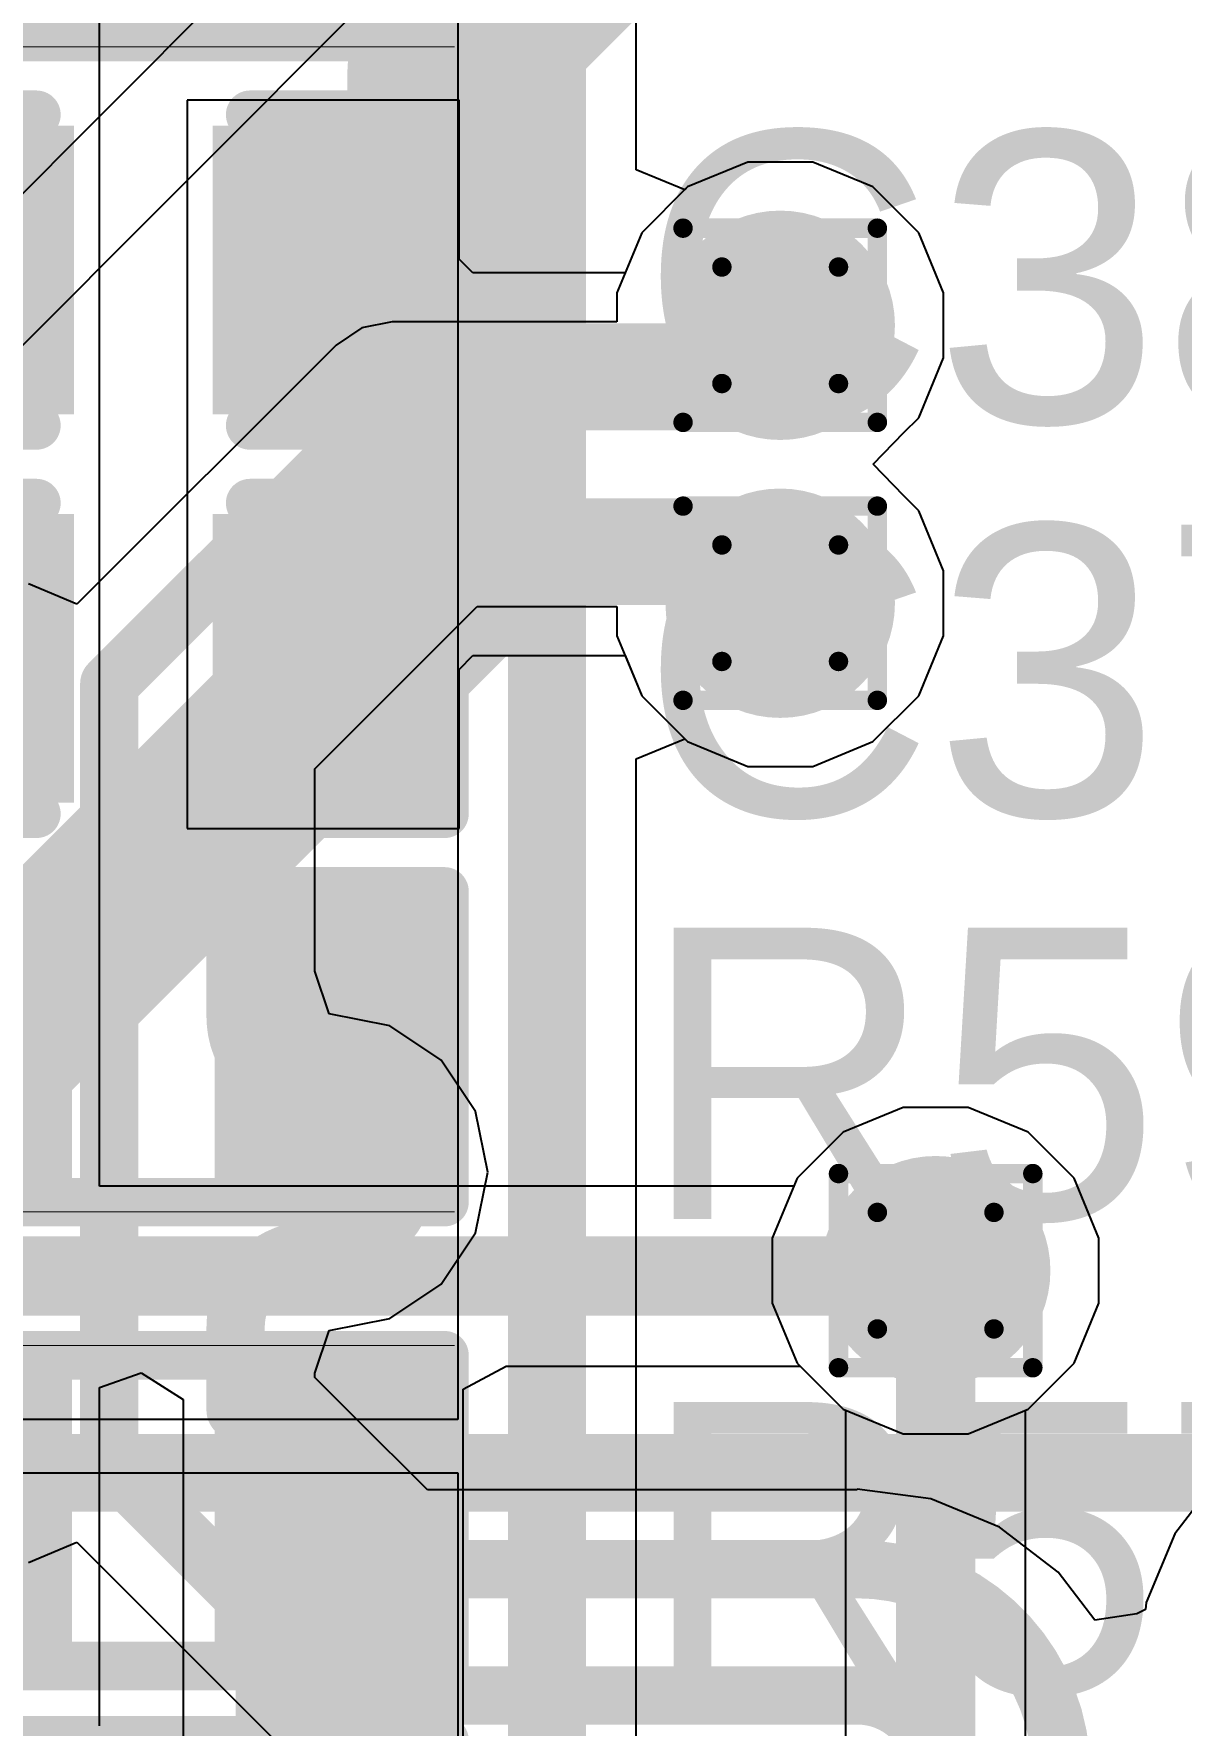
# Model space of a CAD drawing. Header units: inches. Extents: x -6 to 5433, y -4 to 5447.
# Drawn here: x 15.55 to 18.549, y 14.011 to 18.435 of the extents above; entities that cross this region are included whole.
import ezdxf

# ---------------------------------------------------------------- set-up
doc = ezdxf.new("R2010")
doc.units = ezdxf.units.IN
for name, color, linetype in [('Bottom Layer', 5, 'Continuous'), ('Drill Drawing', 1, 'Continuous'), ('Ground', 16, 'Continuous'), ('Power', 76, 'Continuous'), ('Top Layer', 1, 'Continuous'), ('Top Overlay', 2, 'Continuous'), ('Top Paste', 8, 'Continuous'), ('Top Solder', 216, 'Continuous'), ('Via Holes', 16, 'Continuous')]:
    doc.layers.add(name, color=color, linetype=linetype)
doc.styles.add('Arial', font='', dxfattribs={"height": 0.2})
doc.styles.get('Arial').set_extended_font_data('Arial')

# ---------------------------------------------------------------- blocks, each defined once
blk = doc.blocks.new('WQFN_30_EP_2_5_4_5__43')
at = {"layer": 'Top Solder'}
for p in [(-0.8186, 1.9036), (-1.4658, 1.6525)]:
    blk.add_line(p, (-5421.1797, -5430.6074), dxfattribs=at)
blk = doc.blocks.new('R___0402_55')
at = {"layer": 'Top Layer'}
for points in [[(-0.6985, -0.3175), (-0.6985, 0.3175), (-0.2413, 0.3175), (-0.2413, -0.3175)], [(0.2413, -0.3175), (0.2413, 0.3175), (0.6985, 0.3175), (0.6985, -0.3175)]]:
    blk.add_hatch(color=1, dxfattribs=at).paths.add_polyline_path(points)
at = {"layer": 'Top Paste'}
for points in [[(-0.6985, -0.3175), (-0.6985, 0.3175), (-0.2413, 0.3175), (-0.2413, -0.3175)], [(0.2413, -0.3175), (0.2413, 0.3175), (0.6985, 0.3175), (0.6985, -0.3175)]]:
    blk.add_hatch(color=8, dxfattribs=at).paths.add_polyline_path(points)
at = {"layer": 'Top Solder'}
for points in [[(-0.7535, -0.3725), (-0.7535, 0.3725), (-0.1863, 0.3725), (-0.1863, -0.3725)], [(0.1863, -0.3725), (0.1863, 0.3725), (0.7535, 0.3725), (0.7535, -0.3725)]]:
    blk.add_hatch(color=216, dxfattribs=at).paths.add_polyline_path(points)
at = {"layer": 'Top Overlay'}
for points in [[(-0.7874, -0.4064, 0.127, 0.127, 0), (-0.7874, 0.4064, 0.127, 0.127, 0)], [(-0.7874, 0.4064, 0.127, 0.127, 0), (0.7874, 0.4064, 0.127, 0.127, 0)], [(0.7874, -0.4064, 0.127, 0.127, 0), (0.7874, 0.4064, 0.127, 0.127, 0)], [(-0.7874, -0.4064, 0.127, 0.127, 0), (0.7874, -0.4064, 0.127, 0.127, 0)], [(-0.8128, -0.4318, 0.00323, 0.00323, 0), (0.8128, -0.4318, 0.00323, 0.00323, 0)]]:
    blk.add_lwpolyline(points, format="xyseb", dxfattribs=at)
for points in [[(-0.8191, 0.4064, 0.0635, 0.0635, 1), (-0.7556, 0.4064, 0.0635, 0.0635, 1)], [(-0.8191, 0.4064, 0.0635, 0.0635, 1), (-0.7556, 0.4064, 0.0635, 0.0635, 1)], [(0.7556, 0.4064, 0.0635, 0.0635, 1), (0.8191, 0.4064, 0.0635, 0.0635, 1)], [(0.7556, 0.4064, 0.0635, 0.0635, 1), (0.8191, 0.4064, 0.0635, 0.0635, 1)], [(-0.8191, -0.4064, 0.0635, 0.0635, 1), (-0.7556, -0.4064, 0.0635, 0.0635, 1)], [(-0.8191, -0.4064, 0.0635, 0.0635, 1), (-0.7556, -0.4064, 0.0635, 0.0635, 1)], [(0.7556, -0.4064, 0.0635, 0.0635, 1), (0.8191, -0.4064, 0.0635, 0.0635, 1)], [(0.7556, -0.4064, 0.0635, 0.0635, 1), (0.8191, -0.4064, 0.0635, 0.0635, 1)], [(-0.8136, -0.4318, 0.00161, 0.00161, 1), (-0.812, -0.4318, 0.00161, 0.00161, 1)], [(0.812, -0.4318, 0.00161, 0.00161, 1), (0.8136, -0.4318, 0.00161, 0.00161, 1)]]:
    blk.add_lwpolyline(points, format="xyseb", close=True, dxfattribs=at)
blk = doc.blocks.new('R___0402_66')
at = {"layer": 'Top Layer'}
for points in [[(-0.6985, -0.3175), (-0.6985, 0.3175), (-0.2413, 0.3175), (-0.2413, -0.3175)], [(0.2413, -0.3175), (0.2413, 0.3175), (0.6985, 0.3175), (0.6985, -0.3175)]]:
    blk.add_hatch(color=1, dxfattribs=at).paths.add_polyline_path(points)
at = {"layer": 'Top Paste'}
for points in [[(-0.6985, -0.3175), (-0.6985, 0.3175), (-0.2413, 0.3175), (-0.2413, -0.3175)], [(0.2413, -0.3175), (0.2413, 0.3175), (0.6985, 0.3175), (0.6985, -0.3175)]]:
    blk.add_hatch(color=8, dxfattribs=at).paths.add_polyline_path(points)
at = {"layer": 'Top Solder'}
for points in [[(-0.7535, -0.3725), (-0.7535, 0.3725), (-0.1863, 0.3725), (-0.1863, -0.3725)], [(0.1863, -0.3725), (0.1863, 0.3725), (0.7535, 0.3725), (0.7535, -0.3725)]]:
    blk.add_hatch(color=216, dxfattribs=at).paths.add_polyline_path(points)
at = {"layer": 'Top Overlay'}
for points in [[(-0.7874, -0.4064, 0.127, 0.127, 0), (-0.7874, 0.4064, 0.127, 0.127, 0)], [(-0.7874, 0.4064, 0.127, 0.127, 0), (0.7874, 0.4064, 0.127, 0.127, 0)], [(0.7874, -0.4064, 0.127, 0.127, 0), (0.7874, 0.4064, 0.127, 0.127, 0)], [(-0.7874, -0.4064, 0.127, 0.127, 0), (0.7874, -0.4064, 0.127, 0.127, 0)], [(-0.8128, -0.4318, 0.00323, 0.00323, 0), (0.8128, -0.4318, 0.00323, 0.00323, 0)]]:
    blk.add_lwpolyline(points, format="xyseb", dxfattribs=at)
for points in [[(-0.8191, 0.4064, 0.0635, 0.0635, 1), (-0.7556, 0.4064, 0.0635, 0.0635, 1)], [(-0.8191, 0.4064, 0.0635, 0.0635, 1), (-0.7556, 0.4064, 0.0635, 0.0635, 1)], [(0.7556, 0.4064, 0.0635, 0.0635, 1), (0.8191, 0.4064, 0.0635, 0.0635, 1)], [(0.7556, 0.4064, 0.0635, 0.0635, 1), (0.8191, 0.4064, 0.0635, 0.0635, 1)], [(-0.8191, -0.4064, 0.0635, 0.0635, 1), (-0.7556, -0.4064, 0.0635, 0.0635, 1)], [(-0.8191, -0.4064, 0.0635, 0.0635, 1), (-0.7556, -0.4064, 0.0635, 0.0635, 1)], [(0.7556, -0.4064, 0.0635, 0.0635, 1), (0.8191, -0.4064, 0.0635, 0.0635, 1)], [(0.7556, -0.4064, 0.0635, 0.0635, 1), (0.8191, -0.4064, 0.0635, 0.0635, 1)], [(-0.8136, -0.4318, 0.00161, 0.00161, 1), (-0.812, -0.4318, 0.00161, 0.00161, 1)], [(0.812, -0.4318, 0.00161, 0.00161, 1), (0.8136, -0.4318, 0.00161, 0.00161, 1)]]:
    blk.add_lwpolyline(points, format="xyseb", close=True, dxfattribs=at)
blk = doc.blocks.new('R___0402_67')
at = {"layer": 'Top Layer'}
for points in [[(-0.6985, -0.3175), (-0.6985, 0.3175), (-0.2413, 0.3175), (-0.2413, -0.3175)], [(0.2413, -0.3175), (0.2413, 0.3175), (0.6985, 0.3175), (0.6985, -0.3175)]]:
    blk.add_hatch(color=1, dxfattribs=at).paths.add_polyline_path(points)
at = {"layer": 'Top Paste'}
for points in [[(-0.6985, -0.3175), (-0.6985, 0.3175), (-0.2413, 0.3175), (-0.2413, -0.3175)], [(0.2413, -0.3175), (0.2413, 0.3175), (0.6985, 0.3175), (0.6985, -0.3175)]]:
    blk.add_hatch(color=8, dxfattribs=at).paths.add_polyline_path(points)
at = {"layer": 'Top Solder'}
for points in [[(-0.7535, -0.3725), (-0.7535, 0.3725), (-0.1863, 0.3725), (-0.1863, -0.3725)], [(0.1863, -0.3725), (0.1863, 0.3725), (0.7535, 0.3725), (0.7535, -0.3725)]]:
    blk.add_hatch(color=216, dxfattribs=at).paths.add_polyline_path(points)
at = {"layer": 'Top Overlay'}
for points in [[(-0.7874, 0.4064, 0.127, 0.127, 0), (-0.7874, -0.4064, 0.127, 0.127, 0)], [(0.7874, 0.4064, 0.127, 0.127, 0), (-0.7874, 0.4064, 0.127, 0.127, 0)], [(0.7874, 0.4064, 0.127, 0.127, 0), (0.7874, -0.4064, 0.127, 0.127, 0)], [(0.7874, -0.4064, 0.127, 0.127, 0), (-0.7874, -0.4064, 0.127, 0.127, 0)], [(0.8128, -0.4318, 0.00323, 0.00323, 0), (-0.8128, -0.4318, 0.00323, 0.00323, 0)]]:
    blk.add_lwpolyline(points, format="xyseb", dxfattribs=at)
for points in [[(-0.8191, 0.4064, 0.0635, 0.0635, 1), (-0.7556, 0.4064, 0.0635, 0.0635, 1)], [(-0.8191, 0.4064, 0.0635, 0.0635, 1), (-0.7556, 0.4064, 0.0635, 0.0635, 1)], [(0.7556, 0.4064, 0.0635, 0.0635, 1), (0.8191, 0.4064, 0.0635, 0.0635, 1)], [(0.7556, 0.4064, 0.0635, 0.0635, 1), (0.8191, 0.4064, 0.0635, 0.0635, 1)], [(-0.8191, -0.4064, 0.0635, 0.0635, 1), (-0.7556, -0.4064, 0.0635, 0.0635, 1)], [(-0.8191, -0.4064, 0.0635, 0.0635, 1), (-0.7556, -0.4064, 0.0635, 0.0635, 1)], [(0.7556, -0.4064, 0.0635, 0.0635, 1), (0.8191, -0.4064, 0.0635, 0.0635, 1)], [(0.7556, -0.4064, 0.0635, 0.0635, 1), (0.8191, -0.4064, 0.0635, 0.0635, 1)], [(-0.8136, -0.4318, 0.00161, 0.00161, 1), (-0.812, -0.4318, 0.00161, 0.00161, 1)], [(0.812, -0.4318, 0.00161, 0.00161, 1), (0.8136, -0.4318, 0.00161, 0.00161, 1)]]:
    blk.add_lwpolyline(points, format="xyseb", close=True, dxfattribs=at)
blk = doc.blocks.new('R___0402_84')
at = {"layer": 'Top Layer'}
for points in [[(-0.6985, -0.3175), (-0.6985, 0.3175), (-0.2413, 0.3175), (-0.2413, -0.3175)], [(0.2413, -0.3175), (0.2413, 0.3175), (0.6985, 0.3175), (0.6985, -0.3175)]]:
    blk.add_hatch(color=1, dxfattribs=at).paths.add_polyline_path(points)
at = {"layer": 'Top Paste'}
for points in [[(-0.6985, -0.3175), (-0.6985, 0.3175), (-0.2413, 0.3175), (-0.2413, -0.3175)], [(0.2413, -0.3175), (0.2413, 0.3175), (0.6985, 0.3175), (0.6985, -0.3175)]]:
    blk.add_hatch(color=8, dxfattribs=at).paths.add_polyline_path(points)
at = {"layer": 'Top Solder'}
for points in [[(-0.7535, -0.3725), (-0.7535, 0.3725), (-0.1863, 0.3725), (-0.1863, -0.3725)], [(0.1863, -0.3725), (0.1863, 0.3725), (0.7535, 0.3725), (0.7535, -0.3725)]]:
    blk.add_hatch(color=216, dxfattribs=at).paths.add_polyline_path(points)
at = {"layer": 'Top Overlay'}
for points in [[(-0.7874, -0.4064, 0.127, 0.127, 0), (-0.7874, 0.4064, 0.127, 0.127, 0)], [(-0.7874, 0.4064, 0.127, 0.127, 0), (0.7874, 0.4064, 0.127, 0.127, 0)], [(0.7874, -0.4064, 0.127, 0.127, 0), (0.7874, 0.4064, 0.127, 0.127, 0)], [(-0.7874, -0.4064, 0.127, 0.127, 0), (0.7874, -0.4064, 0.127, 0.127, 0)], [(-0.8128, -0.4318, 0.00323, 0.00323, 0), (0.8128, -0.4318, 0.00323, 0.00323, 0)]]:
    blk.add_lwpolyline(points, format="xyseb", dxfattribs=at)
for points in [[(-0.8191, 0.4064, 0.0635, 0.0635, 1), (-0.7556, 0.4064, 0.0635, 0.0635, 1)], [(-0.8191, 0.4064, 0.0635, 0.0635, 1), (-0.7556, 0.4064, 0.0635, 0.0635, 1)], [(0.7556, 0.4064, 0.0635, 0.0635, 1), (0.8191, 0.4064, 0.0635, 0.0635, 1)], [(0.7556, 0.4064, 0.0635, 0.0635, 1), (0.8191, 0.4064, 0.0635, 0.0635, 1)], [(-0.8191, -0.4064, 0.0635, 0.0635, 1), (-0.7556, -0.4064, 0.0635, 0.0635, 1)], [(-0.8191, -0.4064, 0.0635, 0.0635, 1), (-0.7556, -0.4064, 0.0635, 0.0635, 1)], [(0.7556, -0.4064, 0.0635, 0.0635, 1), (0.8191, -0.4064, 0.0635, 0.0635, 1)], [(0.7556, -0.4064, 0.0635, 0.0635, 1), (0.8191, -0.4064, 0.0635, 0.0635, 1)], [(-0.8136, -0.4318, 0.00161, 0.00161, 1), (-0.812, -0.4318, 0.00161, 0.00161, 1)], [(0.812, -0.4318, 0.00161, 0.00161, 1), (0.8136, -0.4318, 0.00161, 0.00161, 1)]]:
    blk.add_lwpolyline(points, format="xyseb", close=True, dxfattribs=at)
blk = doc.blocks.new('C___0402_193')
at = {"layer": 'Top Layer'}
for points in [[(-0.6985, -0.3175), (-0.6985, 0.3175), (-0.2413, 0.3175), (-0.2413, -0.3175)], [(0.2413, -0.3175), (0.2413, 0.3175), (0.6985, 0.3175), (0.6985, -0.3175)]]:
    blk.add_hatch(color=1, dxfattribs=at).paths.add_polyline_path(points)
at = {"layer": 'Top Paste'}
for points in [[(-0.6985, -0.3175), (-0.6985, 0.3175), (-0.2413, 0.3175), (-0.2413, -0.3175)], [(0.2413, -0.3175), (0.2413, 0.3175), (0.6985, 0.3175), (0.6985, -0.3175)]]:
    blk.add_hatch(color=8, dxfattribs=at).paths.add_polyline_path(points)
at = {"layer": 'Top Solder'}
for points in [[(-0.7585, -0.3775), (-0.7585, 0.3775), (-0.1813, 0.3775), (-0.1813, -0.3775)], [(0.1813, -0.3775), (0.1813, 0.3775), (0.7585, 0.3775), (0.7585, -0.3775)]]:
    blk.add_hatch(color=216, dxfattribs=at).paths.add_polyline_path(points)
at = {"layer": 'Top Overlay'}
for points in [[(-0.2794, 0.4064, 0.127, 0.127, 0), (-0.7874, 0.4064, 0.127, 0.127, 0)], [(-0.7874, 0.4064, 0.127, 0.127, 0), (-0.7874, -0.4064, 0.127, 0.127, 0)], [(0.7874, 0.4064, 0.127, 0.127, 0), (0.2794, 0.4064, 0.127, 0.127, 0)], [(0.7874, 0.4064, 0.127, 0.127, 0), (0.7874, -0.4064, 0.127, 0.127, 0)], [(-0.2794, -0.4064, 0.127, 0.127, 0), (-0.7874, -0.4064, 0.127, 0.127, 0)], [(0.7874, -0.4064, 0.127, 0.127, 0), (0.2794, -0.4064, 0.127, 0.127, 0)]]:
    blk.add_lwpolyline(points, format="xyseb", dxfattribs=at)
for points in [[(-0.8191, 0.4064, 0.0635, 0.0635, 1), (-0.7556, 0.4064, 0.0635, 0.0635, 1)], [(-0.8191, 0.4064, 0.0635, 0.0635, 1), (-0.7556, 0.4064, 0.0635, 0.0635, 1)], [(-0.3111, 0.4064, 0.0635, 0.0635, 1), (-0.2477, 0.4064, 0.0635, 0.0635, 1)], [(0.2477, 0.4064, 0.0635, 0.0635, 1), (0.3111, 0.4064, 0.0635, 0.0635, 1)], [(0.7556, 0.4064, 0.0635, 0.0635, 1), (0.8191, 0.4064, 0.0635, 0.0635, 1)], [(0.7556, 0.4064, 0.0635, 0.0635, 1), (0.8191, 0.4064, 0.0635, 0.0635, 1)], [(-0.8191, -0.4064, 0.0635, 0.0635, 1), (-0.7556, -0.4064, 0.0635, 0.0635, 1)], [(-0.8191, -0.4064, 0.0635, 0.0635, 1), (-0.7556, -0.4064, 0.0635, 0.0635, 1)], [(-0.3111, -0.4064, 0.0635, 0.0635, 1), (-0.2477, -0.4064, 0.0635, 0.0635, 1)], [(0.2477, -0.4064, 0.0635, 0.0635, 1), (0.3111, -0.4064, 0.0635, 0.0635, 1)], [(0.7556, -0.4064, 0.0635, 0.0635, 1), (0.8191, -0.4064, 0.0635, 0.0635, 1)], [(0.7556, -0.4064, 0.0635, 0.0635, 1), (0.8191, -0.4064, 0.0635, 0.0635, 1)]]:
    blk.add_lwpolyline(points, format="xyseb", close=True, dxfattribs=at)
blk = doc.blocks.new('C___0402_194')
at = {"layer": 'Top Layer'}
for points in [[(-0.6985, -0.3175), (-0.6985, 0.3175), (-0.2413, 0.3175), (-0.2413, -0.3175)], [(0.2413, -0.3175), (0.2413, 0.3175), (0.6985, 0.3175), (0.6985, -0.3175)]]:
    blk.add_hatch(color=1, dxfattribs=at).paths.add_polyline_path(points)
at = {"layer": 'Top Paste'}
for points in [[(-0.6985, -0.3175), (-0.6985, 0.3175), (-0.2413, 0.3175), (-0.2413, -0.3175)], [(0.2413, -0.3175), (0.2413, 0.3175), (0.6985, 0.3175), (0.6985, -0.3175)]]:
    blk.add_hatch(color=8, dxfattribs=at).paths.add_polyline_path(points)
at = {"layer": 'Top Solder'}
for points in [[(-0.7585, -0.3775), (-0.7585, 0.3775), (-0.1813, 0.3775), (-0.1813, -0.3775)], [(0.1813, -0.3775), (0.1813, 0.3775), (0.7585, 0.3775), (0.7585, -0.3775)]]:
    blk.add_hatch(color=216, dxfattribs=at).paths.add_polyline_path(points)
at = {"layer": 'Top Overlay'}
for points in [[(-0.7874, 0.4064, 0.127, 0.127, 0), (-0.7874, -0.4064, 0.127, 0.127, 0)], [(-0.2794, 0.4064, 0.127, 0.127, 0), (-0.7874, 0.4064, 0.127, 0.127, 0)], [(0.7874, 0.4064, 0.127, 0.127, 0), (0.2794, 0.4064, 0.127, 0.127, 0)], [(0.7874, 0.4064, 0.127, 0.127, 0), (0.7874, -0.4064, 0.127, 0.127, 0)], [(-0.2794, -0.4064, 0.127, 0.127, 0), (-0.7874, -0.4064, 0.127, 0.127, 0)], [(0.7874, -0.4064, 0.127, 0.127, 0), (0.2794, -0.4064, 0.127, 0.127, 0)]]:
    blk.add_lwpolyline(points, format="xyseb", dxfattribs=at)
for points in [[(-0.8191, 0.4064, 0.0635, 0.0635, 1), (-0.7556, 0.4064, 0.0635, 0.0635, 1)], [(-0.8191, 0.4064, 0.0635, 0.0635, 1), (-0.7556, 0.4064, 0.0635, 0.0635, 1)], [(-0.3111, 0.4064, 0.0635, 0.0635, 1), (-0.2477, 0.4064, 0.0635, 0.0635, 1)], [(0.2477, 0.4064, 0.0635, 0.0635, 1), (0.3111, 0.4064, 0.0635, 0.0635, 1)], [(0.7556, 0.4064, 0.0635, 0.0635, 1), (0.8191, 0.4064, 0.0635, 0.0635, 1)], [(0.7556, 0.4064, 0.0635, 0.0635, 1), (0.8191, 0.4064, 0.0635, 0.0635, 1)], [(-0.8191, -0.4064, 0.0635, 0.0635, 1), (-0.7556, -0.4064, 0.0635, 0.0635, 1)], [(-0.8191, -0.4064, 0.0635, 0.0635, 1), (-0.7556, -0.4064, 0.0635, 0.0635, 1)], [(-0.3111, -0.4064, 0.0635, 0.0635, 1), (-0.2477, -0.4064, 0.0635, 0.0635, 1)], [(0.2477, -0.4064, 0.0635, 0.0635, 1), (0.3111, -0.4064, 0.0635, 0.0635, 1)], [(0.7556, -0.4064, 0.0635, 0.0635, 1), (0.8191, -0.4064, 0.0635, 0.0635, 1)], [(0.7556, -0.4064, 0.0635, 0.0635, 1), (0.8191, -0.4064, 0.0635, 0.0635, 1)]]:
    blk.add_lwpolyline(points, format="xyseb", close=True, dxfattribs=at)

msp = doc.modelspace()

# ---------------------------------------------------------------- hatches: boundary and pattern name
at = {"layer": 'Bottom Layer'}
h = msp.add_hatch(color=5, dxfattribs=at)
edge = h.paths.add_edge_path()
edge.add_arc((17.5006, 17.6729), 0.3, 0, 360)
h = msp.add_hatch(color=5, dxfattribs=at)
edge = h.paths.add_edge_path()
edge.add_arc((17.5006, 16.9459), 0.3, 0, 360)
h = msp.add_hatch(color=5, dxfattribs=at)
edge = h.paths.add_edge_path()
edge.add_arc((17.907, 15.2), 0.3, 0, 360)
at = {"layer": 'Ground'}
h = msp.add_hatch(color=16, dxfattribs=at)
edge = h.paths.add_edge_path()
edge.add_arc((17.5006, 17.6729), 0.3, 0, 360)
h = msp.add_hatch(color=16, dxfattribs=at)
edge = h.paths.add_edge_path()
edge.add_arc((17.5006, 16.9459), 0.3, 0, 360)
h = msp.add_hatch(color=16, dxfattribs=at)
edge = h.paths.add_edge_path()
edge.add_arc((17.907, 15.2), 0.3, 0, 360)
at = {"layer": 'Power'}
h = msp.add_hatch(color=76, dxfattribs=at)
edge = h.paths.add_edge_path()
edge.add_arc((17.5006, 17.6729), 0.3, 0, 360)
h = msp.add_hatch(color=76, dxfattribs=at)
edge = h.paths.add_edge_path()
edge.add_arc((17.5006, 16.9459), 0.3, 0, 360)
h = msp.add_hatch(color=76, dxfattribs=at)
edge = h.paths.add_edge_path()
edge.add_arc((17.907, 15.2), 0.3, 0, 360)
at = {"layer": 'Top Layer'}
h = msp.add_hatch(color=1, dxfattribs=at)
edge = h.paths.add_edge_path()
edge.add_arc((17.5006, 17.6729), 0.3, 0, 360)
h = msp.add_hatch(color=1, dxfattribs=at)
edge = h.paths.add_edge_path()
edge.add_arc((17.5006, 16.9459), 0.3, 0, 360)
h = msp.add_hatch(color=1, dxfattribs=at)
edge = h.paths.add_edge_path()
edge.add_arc((17.907, 15.2), 0.3, 0, 360)
msp.add_hatch(color=1, dxfattribs=at).paths.add_polyline_path([(16.0769, 11.62), (16.5341, 11.62), (16.5341, 14.8899), (16.0769, 14.8899)])
at = {"layer": 'Via Holes'}
h = msp.add_hatch(color=7, dxfattribs=at)
edge = h.paths.add_edge_path()
edge.add_arc((17.5006, 17.6729), 0.15, 0, 360)
h = msp.add_hatch(color=7, dxfattribs=at)
edge = h.paths.add_edge_path()
edge.add_arc((17.5006, 16.9459), 0.15, 0, 360)
h = msp.add_hatch(color=7, dxfattribs=at)
edge = h.paths.add_edge_path()
edge.add_arc((17.907, 15.2), 0.15, 0, 360)

# ---------------------------------------------------------------- linework, layer by layer
at = {"layer": 'Bottom Layer'}
for points in [[(16.623, 18.3329, 0.508, 0.508, 0), (17.907, 19.6169, 0.508, 0.508, 0)], [(16.623, 17.0053, 0.508, 0.508, 0), (16.623, 18.3329, 0.508, 0.508, 0)], [(15.3769, 15.7592, 0.508, 0.508, 0), (16.623, 17.0053, 0.508, 0.508, 0)], [(14.1862, 15.7592, 0.508, 0.508, 0), (15.3769, 15.7592, 0.508, 0.508, 0)], [(11.8867, 14.6714, 0.2032, 0.2032, 0), (29.0949, 14.6714, 0.2032, 0.2032, 0)]]:
    msp.add_lwpolyline(points, format="xyseb", dxfattribs=at)
for points in [[(16.496, 18.3329, 0.254, 0.254, 1), (16.75, 18.3329, 0.254, 0.254, 1)], [(16.496, 18.3329, 0.254, 0.254, 1), (16.75, 18.3329, 0.254, 0.254, 1)], [(16.496, 17.0053, 0.254, 0.254, 1), (16.75, 17.0053, 0.254, 0.254, 1)], [(16.496, 17.0053, 0.254, 0.254, 1), (16.75, 17.0053, 0.254, 0.254, 1)], [(15.2499, 15.7592, 0.254, 0.254, 1), (15.5039, 15.7592, 0.254, 0.254, 1)], [(15.2499, 15.7592, 0.254, 0.254, 1), (15.5039, 15.7592, 0.254, 0.254, 1)]]:
    msp.add_lwpolyline(points, format="xyseb", close=True, dxfattribs=at)
at = {"layer": 'Drill Drawing'}
for points in [[(17.2466, 17.9269, 0.0508, 0.0508, 0), (17.7546, 17.9269, 0.0508, 0.0508, 0)], [(17.2466, 17.4189, 0.0508, 0.0508, 0), (17.2466, 17.9269, 0.0508, 0.0508, 0)], [(17.7546, 17.4189, 0.0508, 0.0508, 0), (17.7546, 17.9269, 0.0508, 0.0508, 0)], [(17.3482, 17.8253, 0.0508, 0.0508, 0), (17.653, 17.8253, 0.0508, 0.0508, 0)], [(17.3482, 17.5205, 0.0508, 0.0508, 0), (17.3482, 17.8253, 0.0508, 0.0508, 0)], [(17.653, 17.5205, 0.0508, 0.0508, 0), (17.653, 17.8253, 0.0508, 0.0508, 0)], [(17.3482, 17.5205, 0.0508, 0.0508, 0), (17.653, 17.5205, 0.0508, 0.0508, 0)], [(17.2466, 17.4189, 0.0508, 0.0508, 0), (17.7546, 17.4189, 0.0508, 0.0508, 0)], [(17.2466, 17.1999, 0.0508, 0.0508, 0), (17.7546, 17.1999, 0.0508, 0.0508, 0)], [(17.2466, 16.6919, 0.0508, 0.0508, 0), (17.2466, 17.1999, 0.0508, 0.0508, 0)], [(17.7546, 16.6919, 0.0508, 0.0508, 0), (17.7546, 17.1999, 0.0508, 0.0508, 0)], [(17.3482, 17.0983, 0.0508, 0.0508, 0), (17.653, 17.0983, 0.0508, 0.0508, 0)], [(17.3482, 16.7935, 0.0508, 0.0508, 0), (17.3482, 17.0983, 0.0508, 0.0508, 0)], [(17.653, 16.7935, 0.0508, 0.0508, 0), (17.653, 17.0983, 0.0508, 0.0508, 0)], [(17.3482, 16.7935, 0.0508, 0.0508, 0), (17.653, 16.7935, 0.0508, 0.0508, 0)], [(17.2466, 16.6919, 0.0508, 0.0508, 0), (17.7546, 16.6919, 0.0508, 0.0508, 0)], [(17.653, 15.454, 0.0508, 0.0508, 0), (18.161, 15.454, 0.0508, 0.0508, 0)], [(17.653, 14.946, 0.0508, 0.0508, 0), (17.653, 15.454, 0.0508, 0.0508, 0)], [(18.161, 14.946, 0.0508, 0.0508, 0), (18.161, 15.454, 0.0508, 0.0508, 0)], [(17.7546, 15.3524, 0.0508, 0.0508, 0), (18.0594, 15.3524, 0.0508, 0.0508, 0)], [(17.7546, 15.0476, 0.0508, 0.0508, 0), (17.7546, 15.3524, 0.0508, 0.0508, 0)], [(18.0594, 15.0476, 0.0508, 0.0508, 0), (18.0594, 15.3524, 0.0508, 0.0508, 0)], [(17.7546, 15.0476, 0.0508, 0.0508, 0), (18.0594, 15.0476, 0.0508, 0.0508, 0)], [(17.653, 14.946, 0.0508, 0.0508, 0), (18.161, 14.946, 0.0508, 0.0508, 0)]]:
    msp.add_lwpolyline(points, format="xyseb", dxfattribs=at)
for points in [[(17.2339, 17.9269, 0.0254, 0.0254, 1), (17.2593, 17.9269, 0.0254, 0.0254, 1)], [(17.2339, 17.9269, 0.0254, 0.0254, 1), (17.2593, 17.9269, 0.0254, 0.0254, 1)], [(17.7419, 17.9269, 0.0254, 0.0254, 1), (17.7673, 17.9269, 0.0254, 0.0254, 1)], [(17.7419, 17.9269, 0.0254, 0.0254, 1), (17.7673, 17.9269, 0.0254, 0.0254, 1)], [(17.3355, 17.8253, 0.0254, 0.0254, 1), (17.3609, 17.8253, 0.0254, 0.0254, 1)], [(17.3355, 17.8253, 0.0254, 0.0254, 1), (17.3609, 17.8253, 0.0254, 0.0254, 1)], [(17.6403, 17.8253, 0.0254, 0.0254, 1), (17.6657, 17.8253, 0.0254, 0.0254, 1)], [(17.6403, 17.8253, 0.0254, 0.0254, 1), (17.6657, 17.8253, 0.0254, 0.0254, 1)], [(17.3355, 17.5205, 0.0254, 0.0254, 1), (17.3609, 17.5205, 0.0254, 0.0254, 1)], [(17.3355, 17.5205, 0.0254, 0.0254, 1), (17.3609, 17.5205, 0.0254, 0.0254, 1)], [(17.6403, 17.5205, 0.0254, 0.0254, 1), (17.6657, 17.5205, 0.0254, 0.0254, 1)], [(17.6403, 17.5205, 0.0254, 0.0254, 1), (17.6657, 17.5205, 0.0254, 0.0254, 1)], [(17.2339, 17.4189, 0.0254, 0.0254, 1), (17.2593, 17.4189, 0.0254, 0.0254, 1)], [(17.2339, 17.4189, 0.0254, 0.0254, 1), (17.2593, 17.4189, 0.0254, 0.0254, 1)], [(17.7419, 17.4189, 0.0254, 0.0254, 1), (17.7673, 17.4189, 0.0254, 0.0254, 1)], [(17.7419, 17.4189, 0.0254, 0.0254, 1), (17.7673, 17.4189, 0.0254, 0.0254, 1)], [(17.2339, 17.1999, 0.0254, 0.0254, 1), (17.2593, 17.1999, 0.0254, 0.0254, 1)], [(17.2339, 17.1999, 0.0254, 0.0254, 1), (17.2593, 17.1999, 0.0254, 0.0254, 1)], [(17.7419, 17.1999, 0.0254, 0.0254, 1), (17.7673, 17.1999, 0.0254, 0.0254, 1)], [(17.7419, 17.1999, 0.0254, 0.0254, 1), (17.7673, 17.1999, 0.0254, 0.0254, 1)], [(17.3355, 17.0983, 0.0254, 0.0254, 1), (17.3609, 17.0983, 0.0254, 0.0254, 1)], [(17.3355, 17.0983, 0.0254, 0.0254, 1), (17.3609, 17.0983, 0.0254, 0.0254, 1)], [(17.6403, 17.0983, 0.0254, 0.0254, 1), (17.6657, 17.0983, 0.0254, 0.0254, 1)], [(17.6403, 17.0983, 0.0254, 0.0254, 1), (17.6657, 17.0983, 0.0254, 0.0254, 1)], [(17.3355, 16.7935, 0.0254, 0.0254, 1), (17.3609, 16.7935, 0.0254, 0.0254, 1)], [(17.3355, 16.7935, 0.0254, 0.0254, 1), (17.3609, 16.7935, 0.0254, 0.0254, 1)], [(17.6403, 16.7935, 0.0254, 0.0254, 1), (17.6657, 16.7935, 0.0254, 0.0254, 1)], [(17.6403, 16.7935, 0.0254, 0.0254, 1), (17.6657, 16.7935, 0.0254, 0.0254, 1)], [(17.2339, 16.6919, 0.0254, 0.0254, 1), (17.2593, 16.6919, 0.0254, 0.0254, 1)], [(17.2339, 16.6919, 0.0254, 0.0254, 1), (17.2593, 16.6919, 0.0254, 0.0254, 1)], [(17.7419, 16.6919, 0.0254, 0.0254, 1), (17.7673, 16.6919, 0.0254, 0.0254, 1)], [(17.7419, 16.6919, 0.0254, 0.0254, 1), (17.7673, 16.6919, 0.0254, 0.0254, 1)], [(17.6403, 15.454, 0.0254, 0.0254, 1), (17.6657, 15.454, 0.0254, 0.0254, 1)], [(17.6403, 15.454, 0.0254, 0.0254, 1), (17.6657, 15.454, 0.0254, 0.0254, 1)], [(18.1483, 15.454, 0.0254, 0.0254, 1), (18.1737, 15.454, 0.0254, 0.0254, 1)], [(18.1483, 15.454, 0.0254, 0.0254, 1), (18.1737, 15.454, 0.0254, 0.0254, 1)], [(17.7419, 15.3524, 0.0254, 0.0254, 1), (17.7673, 15.3524, 0.0254, 0.0254, 1)], [(17.7419, 15.3524, 0.0254, 0.0254, 1), (17.7673, 15.3524, 0.0254, 0.0254, 1)], [(18.0467, 15.3524, 0.0254, 0.0254, 1), (18.0721, 15.3524, 0.0254, 0.0254, 1)], [(18.0467, 15.3524, 0.0254, 0.0254, 1), (18.0721, 15.3524, 0.0254, 0.0254, 1)], [(17.7419, 15.0476, 0.0254, 0.0254, 1), (17.7673, 15.0476, 0.0254, 0.0254, 1)], [(17.7419, 15.0476, 0.0254, 0.0254, 1), (17.7673, 15.0476, 0.0254, 0.0254, 1)], [(18.0467, 15.0476, 0.0254, 0.0254, 1), (18.0721, 15.0476, 0.0254, 0.0254, 1)], [(18.0467, 15.0476, 0.0254, 0.0254, 1), (18.0721, 15.0476, 0.0254, 0.0254, 1)], [(17.6403, 14.946, 0.0254, 0.0254, 1), (17.6657, 14.946, 0.0254, 0.0254, 1)], [(17.6403, 14.946, 0.0254, 0.0254, 1), (17.6657, 14.946, 0.0254, 0.0254, 1)], [(18.1483, 14.946, 0.0254, 0.0254, 1), (18.1737, 14.946, 0.0254, 0.0254, 1)], [(18.1483, 14.946, 0.0254, 0.0254, 1), (18.1737, 14.946, 0.0254, 0.0254, 1)]]:
    msp.add_lwpolyline(points, format="xyseb", close=True, dxfattribs=at)
at = {"layer": 'Ground'}
for p, q in [((17.4157, 18.0999), (17.2587, 18.0349)), ((17.5855, 18.0999), (17.4157, 18.0999)), ((17.7425, 18.0349), (17.5855, 18.0999)), ((17.2587, 18.0349), (17.1386, 17.9148)), ((17.8626, 17.9148), (17.7425, 18.0349)), ((17.1386, 17.9148), (17.0736, 17.7578)), ((17.9276, 17.7578), (17.8626, 17.9148)), ((17.0736, 17.7578), (17.0736, 17.6817)), ((17.9276, 17.588), (17.9276, 17.7578)), ((16.407, 17.6659), (16.3398, 17.621)), ((16.4863, 17.6817), (16.407, 17.6659)), ((17.0736, 17.6817), (16.4863, 17.6817)), ((16.4863, 17.6817), (16.4863, 17.6817)), ((16.3398, 17.621), (15.6623, 16.9436)), ((16.3398, 17.621), (16.3398, 17.621)), ((17.8626, 17.431), (17.9276, 17.588)), ((17.7439, 17.3094), (17.8239, 17.3924)), ((17.8239, 17.3924), (17.8626, 17.431)), ((17.8239, 17.2264), (17.7439, 17.3094)), ((17.8626, 17.1878), (17.8239, 17.2264)), ((17.9276, 17.0308), (17.8626, 17.1878)), ((15.6623, 16.9436), (15.5353, 16.9962)), ((17.9276, 16.861), (17.9276, 17.0308)), ((16.2841, 16.5124), (16.7088, 16.9371)), ((16.7088, 16.9371), (17.0736, 16.9371)), ((17.0736, 16.9371), (17.0736, 16.861)), ((17.0736, 16.861), (17.1386, 16.704)), ((17.8626, 16.704), (17.9276, 16.861)), ((17.1386, 16.704), (17.2587, 16.5839)), ((17.7425, 16.5839), (17.8626, 16.704)), ((17.2587, 16.5839), (17.4157, 16.5189)), ((17.5855, 16.5189), (17.7425, 16.5839)), ((16.2841, 15.9837), (16.2841, 16.5124)), ((17.4157, 16.5189), (17.5855, 16.5189)), ((16.3217, 15.8722), (16.2841, 15.9837)), ((16.4803, 15.8407), (16.3217, 15.8722)), ((16.6147, 15.7509), (16.4803, 15.8407)), ((16.7045, 15.6164), (16.6147, 15.7509)), ((17.8221, 15.627), (17.6651, 15.5619)), ((17.9919, 15.627), (17.8221, 15.627)), ((18.1489, 15.5619), (17.9919, 15.627)), ((16.7361, 15.4579), (16.7045, 15.6164)), ((17.6651, 15.5619), (17.545, 15.4418)), ((18.269, 15.4418), (18.1489, 15.5619)), ((16.7045, 15.2993), (16.7361, 15.4579)), ((17.545, 15.4418), (17.48, 15.2849)), ((18.334, 15.2849), (18.269, 15.4418)), ((16.6147, 15.1649), (16.7045, 15.2993)), ((17.48, 15.2849), (17.48, 15.115)), ((18.334, 15.115), (18.334, 15.2849)), ((16.4803, 15.075), (16.6147, 15.1649)), ((17.48, 15.115), (17.545, 14.9581)), ((18.269, 14.9581), (18.334, 15.115)), ((16.2841, 14.9321), (16.3217, 15.0435)), ((16.3217, 15.0435), (16.4803, 15.075)), ((17.545, 14.9581), (17.6651, 14.838)), ((18.1489, 14.838), (18.269, 14.9581)), ((16.2841, 14.9207), (16.2841, 14.9321)), ((16.3878, 14.817), (16.2841, 14.9207)), ((17.6651, 14.838), (17.8221, 14.773)), ((17.9919, 14.773), (18.1489, 14.838)), ((16.5785, 14.6263), (16.3878, 14.817)), ((16.3878, 14.817), (16.3878, 14.817)), ((17.8221, 14.773), (17.9919, 14.773)), ((18.6499, 14.6651), (18.5319, 14.5112)), ((17.7021, 14.6263), (16.5785, 14.6263)), ((17.8944, 14.6034), (17.7021, 14.6287)), ((17.7021, 14.6287), (17.7021, 14.6263)), ((18.0736, 14.5292), (17.8944, 14.6034)), ((18.2274, 14.4111), (18.0736, 14.5292)), ((15.5353, 14.4369), (15.6623, 14.4895)), ((15.6623, 14.4895), (16.2094, 13.9425)), ((18.5319, 14.5112), (18.4576, 14.3321)), ((18.3235, 14.2859), (18.2274, 14.4111)), ((18.4331, 14.3021), (18.3235, 14.2859)), ((18.4552, 14.3135), (18.4331, 14.3021)), ((18.4576, 14.3321), (18.4552, 14.3135))]:
    msp.add_line(p, q, dxfattribs=at)
for points in [[(17.3022, 17.4745, 0.1524, 0.1524, 0), (17.5006, 17.6729, 0.1524, 0.1524, 0)], [(15.7467, 16.735, 0.1524, 0.1524, 0), (16.4863, 17.4745, 0.1524, 0.1524, 0)], [(16.4863, 17.4745, 0.1524, 0.1524, 0), (17.3022, 17.4745, 0.1524, 0.1524, 0)], [(16.0769, 16.5982, 0.1524, 0.1524, 0), (16.623, 17.1443, 0.1524, 0.1524, 0)], [(16.623, 17.1443, 0.1524, 0.1524, 0), (17.3022, 17.1443, 0.1524, 0.1524, 0)], [(17.3022, 17.1443, 0.1524, 0.1524, 0), (17.5006, 16.9459, 0.1524, 0.1524, 0)], [(15.7467, 14.6981, 0.1524, 0.1524, 0), (15.7467, 16.735, 0.1524, 0.1524, 0)], [(16.0769, 16.4592, 0.1524, 0.1524, 0), (16.0769, 16.5982, 0.1524, 0.1524, 0)], [(16.0769, 15.8643, 0.1524, 0.1524, 0), (16.0769, 16.4592, 0.1524, 0.1524, 0)], [(16.2801, 15.6611, 0.1524, 0.1524, -0.414214), (16.0769, 15.8643, 0.1524, 0.1524, 0)], [(16.2801, 15.6611, 0.1524, 0.1524, 0), (16.3217, 15.6611, 0.1524, 0.1524, 0)], [(16.3217, 15.6611, 0.1524, 0.1524, -1), (16.3217, 15.2547, 0.1524, 0.1524, 0)], [(16.0769, 15.0515, 0.1524, 0.1524, -0.414214), (16.2801, 15.2547, 0.1524, 0.1524, 0)], [(16.2801, 15.2547, 0.1524, 0.1524, 0), (16.3217, 15.2547, 0.1524, 0.1524, 0)], [(16.0769, 14.8349, 0.1524, 0.1524, 0), (16.0769, 15.0515, 0.1524, 0.1524, 0)], [(16.0769, 14.8349, 0.1524, 0.1524, 0), (16.2413, 14.6705, 0.1524, 0.1524, 0)], [(15.7467, 14.6981, 0.1524, 0.1524, 0), (16.3559, 14.089, 0.1524, 0.1524, 0)], [(16.2413, 14.6705, 0.1524, 0.1524, 0), (16.4926, 14.4192, 0.1524, 0.1524, 0)], [(16.4926, 14.4192, 0.1524, 0.1524, 0), (16.891, 14.4192, 0.1524, 0.1524, 0)], [(16.891, 14.4192, 0.1524, 0.1524, 0), (17.7021, 14.4192, 0.1524, 0.1524, 0)], [(17.7021, 14.4192, 0.1524, 0.1524, -0.414214), (18.2355, 13.8858, 0.1524, 0.1524, 0)], [(16.3559, 14.089, 0.1524, 0.1524, 0), (16.891, 14.089, 0.1524, 0.1524, 0)], [(16.891, 14.089, 0.1524, 0.1524, 0), (17.7021, 14.089, 0.1524, 0.1524, 0)], [(17.7021, 14.089, 0.1524, 0.1524, -0.414214), (17.9053, 13.8858, 0.1524, 0.1524, 0)]]:
    msp.add_lwpolyline(points, format="xyseb", dxfattribs=at)
for points in [[(17.4625, 17.6729, 0.0762, 0.0762, 1), (17.5387, 17.6729, 0.0762, 0.0762, 1)], [(16.4482, 17.4745, 0.0762, 0.0762, 1), (16.5244, 17.4745, 0.0762, 0.0762, 1)], [(16.4482, 17.4745, 0.0762, 0.0762, 1), (16.5244, 17.4745, 0.0762, 0.0762, 1)], [(17.2641, 17.4745, 0.0762, 0.0762, 1), (17.3403, 17.4745, 0.0762, 0.0762, 1)], [(17.2641, 17.4745, 0.0762, 0.0762, 1), (17.3403, 17.4745, 0.0762, 0.0762, 1)], [(16.5849, 17.1443, 0.0762, 0.0762, 1), (16.6611, 17.1443, 0.0762, 0.0762, 1)], [(16.5849, 17.1443, 0.0762, 0.0762, 1), (16.6611, 17.1443, 0.0762, 0.0762, 1)], [(17.2641, 17.1443, 0.0762, 0.0762, 1), (17.3403, 17.1443, 0.0762, 0.0762, 1)], [(17.2641, 17.1443, 0.0762, 0.0762, 1), (17.3403, 17.1443, 0.0762, 0.0762, 1)], [(17.4625, 16.9459, 0.0762, 0.0762, 1), (17.5387, 16.9459, 0.0762, 0.0762, 1)], [(15.7086, 16.735, 0.0762, 0.0762, 1), (15.7848, 16.735, 0.0762, 0.0762, 1)], [(15.7086, 16.735, 0.0762, 0.0762, 1), (15.7848, 16.735, 0.0762, 0.0762, 1)], [(16.0388, 16.5982, 0.0762, 0.0762, 1), (16.115, 16.5982, 0.0762, 0.0762, 1)], [(16.0388, 16.5982, 0.0762, 0.0762, 1), (16.115, 16.5982, 0.0762, 0.0762, 1)], [(16.0388, 16.4592, 0.0762, 0.0762, 1), (16.115, 16.4592, 0.0762, 0.0762, 1)], [(16.0388, 16.4592, 0.0762, 0.0762, 1), (16.115, 16.4592, 0.0762, 0.0762, 1)], [(16.0388, 15.8643, 0.0762, 0.0762, 1), (16.115, 15.8643, 0.0762, 0.0762, 1)], [(16.0388, 15.8643, 0.0762, 0.0762, 1), (16.115, 15.8643, 0.0762, 0.0762, 1)], [(16.242, 15.6611, 0.0762, 0.0762, 1), (16.3182, 15.6611, 0.0762, 0.0762, 1)], [(16.242, 15.6611, 0.0762, 0.0762, 1), (16.3182, 15.6611, 0.0762, 0.0762, 1)], [(16.2836, 15.6611, 0.0762, 0.0762, 1), (16.3598, 15.6611, 0.0762, 0.0762, 1)], [(16.2836, 15.6611, 0.0762, 0.0762, 1), (16.3598, 15.6611, 0.0762, 0.0762, 1)], [(16.242, 15.2547, 0.0762, 0.0762, 1), (16.3182, 15.2547, 0.0762, 0.0762, 1)], [(16.242, 15.2547, 0.0762, 0.0762, 1), (16.3182, 15.2547, 0.0762, 0.0762, 1)], [(16.2836, 15.2547, 0.0762, 0.0762, 1), (16.3598, 15.2547, 0.0762, 0.0762, 1)], [(16.2836, 15.2547, 0.0762, 0.0762, 1), (16.3598, 15.2547, 0.0762, 0.0762, 1)], [(16.0388, 15.0515, 0.0762, 0.0762, 1), (16.115, 15.0515, 0.0762, 0.0762, 1)], [(16.0388, 15.0515, 0.0762, 0.0762, 1), (16.115, 15.0515, 0.0762, 0.0762, 1)], [(16.0388, 14.8349, 0.0762, 0.0762, 1), (16.115, 14.8349, 0.0762, 0.0762, 1)], [(16.0388, 14.8349, 0.0762, 0.0762, 1), (16.115, 14.8349, 0.0762, 0.0762, 1)], [(15.7086, 14.6981, 0.0762, 0.0762, 1), (15.7848, 14.6981, 0.0762, 0.0762, 1)], [(15.7086, 14.6981, 0.0762, 0.0762, 1), (15.7848, 14.6981, 0.0762, 0.0762, 1)], [(16.2032, 14.6705, 0.0762, 0.0762, 1), (16.2794, 14.6705, 0.0762, 0.0762, 1)], [(16.2032, 14.6705, 0.0762, 0.0762, 1), (16.2794, 14.6705, 0.0762, 0.0762, 1)], [(16.4545, 14.4192, 0.0762, 0.0762, 1), (16.5307, 14.4192, 0.0762, 0.0762, 1)], [(16.4545, 14.4192, 0.0762, 0.0762, 1), (16.5307, 14.4192, 0.0762, 0.0762, 1)], [(16.8529, 14.4192, 0.0762, 0.0762, 1), (16.9291, 14.4192, 0.0762, 0.0762, 1)], [(16.8529, 14.4192, 0.0762, 0.0762, 1), (16.9291, 14.4192, 0.0762, 0.0762, 1)], [(17.664, 14.4192, 0.0762, 0.0762, 1), (17.7402, 14.4192, 0.0762, 0.0762, 1)], [(17.664, 14.4192, 0.0762, 0.0762, 1), (17.7402, 14.4192, 0.0762, 0.0762, 1)], [(16.3178, 14.089, 0.0762, 0.0762, 1), (16.394, 14.089, 0.0762, 0.0762, 1)], [(16.3178, 14.089, 0.0762, 0.0762, 1), (16.394, 14.089, 0.0762, 0.0762, 1)], [(16.8529, 14.089, 0.0762, 0.0762, 1), (16.9291, 14.089, 0.0762, 0.0762, 1)], [(16.8529, 14.089, 0.0762, 0.0762, 1), (16.9291, 14.089, 0.0762, 0.0762, 1)], [(17.664, 14.089, 0.0762, 0.0762, 1), (17.7402, 14.089, 0.0762, 0.0762, 1)], [(17.664, 14.089, 0.0762, 0.0762, 1), (17.7402, 14.089, 0.0762, 0.0762, 1)]]:
    msp.add_lwpolyline(points, format="xyseb", close=True, dxfattribs=at)
at = {"layer": 'Power'}
for p, q in [((16.6579, 19.1995), (16.6579, 14.8109)), ((17.1241, 18.0799), (17.1241, 18.9749)), ((17.4157, 18.0999), (17.2587, 18.0349)), ((17.5855, 18.0999), (17.4157, 18.0999)), ((17.7425, 18.0349), (17.5855, 18.0999)), ((17.2511, 18.0273), (17.1241, 18.0799)), ((17.2587, 18.0349), (17.2511, 18.0273)), ((17.8626, 17.9148), (17.7425, 18.0349)), ((17.9276, 17.7578), (17.8626, 17.9148)), ((17.9276, 17.588), (17.9276, 17.7578)), ((17.8626, 17.431), (17.9276, 17.588)), ((17.7439, 17.3094), (17.8239, 17.3924)), ((17.8239, 17.3924), (17.8626, 17.431)), ((17.8239, 17.2264), (17.7439, 17.3094)), ((17.8626, 17.1878), (17.8239, 17.2264)), ((17.9276, 17.0308), (17.8626, 17.1878)), ((17.9276, 16.861), (17.9276, 17.0308)), ((17.8626, 16.704), (17.9276, 16.861)), ((17.7425, 16.5839), (17.8626, 16.704)), ((17.1241, 16.539), (17.2511, 16.5916)), ((17.2511, 16.5916), (17.2587, 16.5839)), ((17.2587, 16.5839), (17.4157, 16.5189)), ((17.5855, 16.5189), (17.7425, 16.5839)), ((17.1241, 11.6021), (17.1241, 16.539)), ((17.4157, 16.5189), (17.5855, 16.5189)), ((17.8221, 15.627), (17.6651, 15.5619)), ((17.9919, 15.627), (17.8221, 15.627)), ((18.1489, 15.5619), (17.9919, 15.627)), ((17.6651, 15.5619), (17.545, 15.4418)), ((18.269, 15.4418), (18.1489, 15.5619)), ((17.545, 15.4418), (17.48, 15.2849)), ((18.334, 15.2849), (18.269, 15.4418)), ((17.48, 15.2849), (17.48, 15.115)), ((18.334, 15.115), (18.334, 15.2849)), ((17.48, 15.115), (17.545, 14.9581)), ((18.269, 14.9581), (18.334, 15.115)), ((17.545, 14.9581), (17.6651, 14.838)), ((18.1489, 14.838), (18.269, 14.9581)), ((17.6651, 14.838), (17.6717, 14.8353)), ((17.6717, 14.8353), (17.6717, 10.651)), ((18.1423, 14.8353), (18.1489, 14.838)), ((18.1423, 10.5535), (18.1423, 14.8353)), ((16.6579, 14.8109), (7.7258, 14.8109)), ((7.86, 14.6714), (16.6579, 14.6714)), ((16.6579, 14.6714), (16.6579, 11.6021))]:
    msp.add_line(p, q, dxfattribs=at)
for points in [[(16.891, 11.2364, 0.2032, 0.2032, 0), (16.891, 27.1884, 0.2032, 0.2032, 0)], [(17.907, 10.5535, 0.2076, 0.2076, 0), (17.907, 15.2, 0.2076, 0.2076, 0)]]:
    msp.add_lwpolyline(points, format="xyseb", dxfattribs=at)
msp.add_lwpolyline([(17.8551, 15.2, 0.1038, 0.1038, 1), (17.9589, 15.2, 0.1038, 0.1038, 1)], format="xyseb", close=True, dxfattribs=at)
at = {"layer": 'Top Layer'}
for p, q in [((15.7213, 18.3886), (15.7213, 19.2776)), ((15.7213, 18.2618), (15.7213, 18.3886)), ((15.7213, 18.3886), (15.7213, 18.3886)), ((15.7213, 17.373), (15.7213, 18.2618)), ((15.7213, 18.2618), (15.7213, 18.2618)), ((16.6611, 18.2618), (15.9499, 18.2618)), ((15.9499, 18.2618), (15.9499, 17.3728)), ((16.6611, 17.8463), (16.6611, 18.2618)), ((17.4157, 18.0999), (17.2587, 18.0349)), ((17.5855, 18.0999), (17.4157, 18.0999)), ((17.7425, 18.0349), (17.5855, 18.0999)), ((17.2587, 18.0349), (17.1386, 17.9148)), ((17.8626, 17.9148), (17.7425, 18.0349)), ((17.1386, 17.9148), (17.0952, 17.8099)), ((17.9276, 17.7578), (17.8626, 17.9148)), ((16.6975, 17.8099), (16.6611, 17.8463)), ((17.0952, 17.8099), (16.6975, 17.8099)), ((17.9276, 17.588), (17.9276, 17.7578)), ((17.8626, 17.431), (17.9276, 17.588)), ((17.7439, 17.3094), (17.8239, 17.3924)), ((17.8239, 17.3924), (17.8626, 17.431)), ((15.7213, 17.3728), (15.7213, 17.373)), ((15.7213, 17.246), (15.7213, 17.3728)), ((15.7213, 17.3728), (15.7213, 17.3728)), ((15.9499, 17.3728), (15.9499, 17.3728)), ((15.9499, 17.3728), (15.9499, 17.246)), ((17.8239, 17.2264), (17.7439, 17.3094)), ((15.7213, 16.357), (15.7213, 17.246)), ((15.7213, 17.246), (15.7213, 17.246)), ((15.9499, 17.246), (15.9499, 17.246)), ((15.9499, 17.246), (15.9499, 16.357)), ((17.8626, 17.1878), (17.8239, 17.2264)), ((17.9276, 17.0308), (17.8626, 17.1878)), ((17.9276, 16.861), (17.9276, 17.0308)), ((17.8626, 16.704), (17.9276, 16.861)), ((16.6611, 16.7726), (16.6975, 16.8089)), ((16.6611, 16.357), (16.6611, 16.7726)), ((16.6975, 16.8089), (17.0952, 16.8089)), ((17.0952, 16.8089), (17.1386, 16.704)), ((17.1386, 16.704), (17.2587, 16.5839)), ((17.7425, 16.5839), (17.8626, 16.704)), ((17.2587, 16.5839), (17.4157, 16.5189)), ((17.5855, 16.5189), (17.7425, 16.5839)), ((17.4157, 16.5189), (17.5855, 16.5189)), ((15.7213, 16.2302), (15.7213, 16.357)), ((15.7213, 16.357), (15.7213, 16.357)), ((15.9499, 16.357), (16.6611, 16.357)), ((15.7213, 15.421), (15.7213, 16.2302)), ((15.7213, 16.2302), (15.7213, 16.2302)), ((17.8221, 15.627), (17.6651, 15.5619)), ((17.9919, 15.627), (17.8221, 15.627)), ((18.1489, 15.5619), (17.9919, 15.627)), ((17.6651, 15.5619), (17.545, 15.4418)), ((18.269, 15.4418), (18.1489, 15.5619)), ((17.545, 15.4418), (17.5364, 15.421)), ((18.334, 15.2849), (18.269, 15.4418)), ((17.5364, 15.421), (15.7213, 15.421)), ((18.334, 15.115), (18.334, 15.2849)), ((18.269, 14.9581), (18.334, 15.115)), ((18.1489, 14.838), (18.269, 14.9581)), ((15.7213, 14.8944), (15.8301, 14.9325)), ((15.8301, 14.9325), (15.9395, 14.863)), ((16.6716, 14.8899), (16.784, 14.9504)), ((16.784, 14.9504), (17.5527, 14.9504)), ((17.5527, 14.9504), (17.6651, 14.838)), ((15.7213, 14.1279), (15.7213, 14.8944)), ((16.6716, 12.0336), (16.6716, 14.8899)), ((15.9395, 14.863), (15.9395, 12.0336)), ((17.6651, 14.838), (17.8221, 14.773)), ((17.9919, 14.773), (18.1489, 14.838)), ((17.8221, 14.773), (17.9919, 14.773)), ((15.7213, 14.0095), (15.7213, 14.1279)), ((15.7213, 14.1279), (15.7213, 14.1279))]:
    msp.add_line(p, q, dxfattribs=at)
for points in [[(16.3055, 17.8173, 0.2794, 0.2794, 0), (16.5848, 17.538, 0.2794, 0.2794, 0)], [(17.3657, 17.538, 0.2794, 0.2794, 0), (17.5006, 17.6729, 0.2794, 0.2794, 0)], [(16.5848, 17.538, 0.2794, 0.2794, 0), (17.3657, 17.538, 0.2794, 0.2794, 0)], [(16.3055, 16.8015, 0.2794, 0.2794, 0), (16.5848, 17.0808, 0.2794, 0.2794, 0)], [(16.5848, 17.0808, 0.2794, 0.2794, 0), (17.3657, 17.0808, 0.2794, 0.2794, 0)], [(17.3657, 17.0808, 0.2794, 0.2794, 0), (17.5006, 16.9459, 0.2794, 0.2794, 0)], [(15.0589, 15.1857, 0.2076, 0.2076, 0), (17.8927, 15.1857, 0.2076, 0.2076, 0)], [(17.8927, 15.1857, 0.2076, 0.2076, 0), (17.907, 15.2, 0.2076, 0.2076, 0)]]:
    msp.add_lwpolyline(points, format="xyseb", dxfattribs=at)
for points in [[(16.2357, 17.8173, 0.1397, 0.1397, 1), (16.3754, 17.8173, 0.1397, 0.1397, 1)], [(17.4308, 17.6729, 0.1397, 0.1397, 1), (17.5705, 17.6729, 0.1397, 0.1397, 1)], [(16.515, 17.538, 0.1397, 0.1397, 1), (16.6547, 17.538, 0.1397, 0.1397, 1)], [(16.515, 17.538, 0.1397, 0.1397, 1), (16.6547, 17.538, 0.1397, 0.1397, 1)], [(17.2959, 17.538, 0.1397, 0.1397, 1), (17.4356, 17.538, 0.1397, 0.1397, 1)], [(17.2959, 17.538, 0.1397, 0.1397, 1), (17.4356, 17.538, 0.1397, 0.1397, 1)], [(16.515, 17.0808, 0.1397, 0.1397, 1), (16.6547, 17.0808, 0.1397, 0.1397, 1)], [(16.515, 17.0808, 0.1397, 0.1397, 1), (16.6547, 17.0808, 0.1397, 0.1397, 1)], [(17.2959, 17.0808, 0.1397, 0.1397, 1), (17.4356, 17.0808, 0.1397, 0.1397, 1)], [(17.2959, 17.0808, 0.1397, 0.1397, 1), (17.4356, 17.0808, 0.1397, 0.1397, 1)], [(17.4308, 16.9459, 0.1397, 0.1397, 1), (17.5705, 16.9459, 0.1397, 0.1397, 1)], [(16.2357, 16.8015, 0.1397, 0.1397, 1), (16.3754, 16.8015, 0.1397, 0.1397, 1)], [(17.8408, 15.1857, 0.1038, 0.1038, 1), (17.9446, 15.1857, 0.1038, 0.1038, 1)], [(17.8408, 15.1857, 0.1038, 0.1038, 1), (17.9446, 15.1857, 0.1038, 0.1038, 1)], [(17.8551, 15.2, 0.1038, 0.1038, 1), (17.9589, 15.2, 0.1038, 0.1038, 1)]]:
    msp.add_lwpolyline(points, format="xyseb", close=True, dxfattribs=at)

# ---------------------------------------------------------------- block references
at = {"rotation": 180}
for name, p in [('WQFN_30_EP_2_5_4_5__43', (11.6724, 16.8857)), ('C___0402_193', (15.8356, 17.8173)), ('C___0402_194', (15.8356, 16.8015)), ('R___0402_67', (15.8356, 14.5724))]:
    msp.add_blockref(name, p, dxfattribs=at)
for name, p in [('R___0402_55', (15.8356, 18.8331)), ('R___0402_66', (15.8356, 15.7857)), ('R___0402_84', (15.8356, 13.565))]:
    msp.add_blockref(name, p)

# ---------------------------------------------------------------- texts
at = {"layer": 'Top Overlay', "style": 'Arial'}
for s, p in [('C38', (17.1344, 17.418)), ('C37', (17.1344, 16.3895)), ('R59', (17.1344, 15.335)), ('R57', (17.1344, 14.0944))]:
    msp.add_text(s, height=0.762, dxfattribs=at).set_placement(p)

doc.saveas('drawing.dxf')
